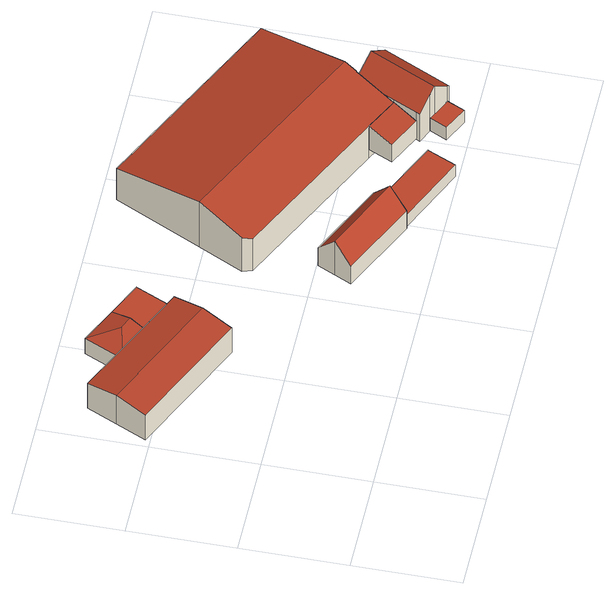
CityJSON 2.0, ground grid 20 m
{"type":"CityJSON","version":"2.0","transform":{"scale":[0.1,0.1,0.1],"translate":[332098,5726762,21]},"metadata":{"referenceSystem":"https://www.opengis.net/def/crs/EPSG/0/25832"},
"CityObjects":{
"building1":{"type":"Building","attributes":{"Geometrietyp2DReferenz":"3000","Gemeindeschluessel":"05170048","function":"31001_2720","roofType":"3100","measuredHeight":7.39},"address":[{"country":"Germany","locality":"Wesel","thoroughfareNumber":"50","thoroughfareName":"Rheinwardt"}],"geometry":[{"type":"Solid","lod":"2","boundaries":[[[[0,1,2,3]],[[4,5,1,0]],[[6,7,5,4]],[[8,9,7,6]],[[10,11,9,8]],[[12,13,11,10]],[[14,15,13,12]],[[3,2,15,14]],[[10,8,6,4,0,12]],[[3,14,12,0]],[[1,5,7,9,11,13,15,2]]]],"semantics":{"surfaces":[{"type":"WallSurface"},{"type":"RoofSurface"},{"type":"GroundSurface"}],"values":[[0,0,0,0,0,0,0,0,1,1,2]]}}]},
"building2":{"type":"Building","attributes":{"Geometrietyp2DReferenz":"3000","Gemeindeschluessel":"05170048","function":"51009_1610","roofType":"5000","measuredHeight":4.84},"geometry":[{"type":"Solid","lod":"2","boundaries":[[[[16,17,18,19]],[[20,21,17,16]],[[22,23,21,20]],[[19,18,23,22]],[[16,24,20]],[[22,25,19]],[[19,25,24,16]],[[20,24,25,22]],[[17,21,23,18]]]],"semantics":{"surfaces":[{"type":"WallSurface"},{"type":"RoofSurface"},{"type":"GroundSurface"}],"values":[[0,0,0,0,1,0,1,1,2]]}}]},
"building3":{"type":"Building","attributes":{"Geometrietyp2DReferenz":"3000","Gemeindeschluessel":"05170048","function":"31001_2720","roofType":"1000","measuredHeight":3.79},"address":[{"country":"Germany","locality":"Wesel","thoroughfareNumber":"50","thoroughfareName":"Rheinwardt"}],"geometry":[{"type":"Solid","lod":"2","boundaries":[[[[26,27,23,22]],[[28,29,27,26]],[[30,31,29,28]],[[19,18,31,30]],[[22,23,18,19]],[[30,28,26,22,19]],[[27,29,31,18,23]]]],"semantics":{"surfaces":[{"type":"WallSurface"},{"type":"RoofSurface"},{"type":"GroundSurface"}],"values":[[0,0,0,0,0,1,2]]}}]},
"building4":{"type":"Building","attributes":{"Geometrietyp2DReferenz":"3000","Gemeindeschluessel":"05170048","function":"31001_1210","roofType":"3100","measuredHeight":8.68},"address":[{"country":"Germany","locality":"Wesel","thoroughfareNumber":"50","thoroughfareName":"Rheinwardt"}],"geometry":[{"type":"Solid","lod":"2","boundaries":[[[[32,33,34,35]],[[36,37,33,32]],[[38,39,37,36]],[[40,41,39,38]],[[42,43,41,40]],[[44,45,43,42]],[[35,34,45,44]],[[36,32,35,38]],[[44,42,40,38,35]],[[33,37,39,41,43,45,34]]]],"semantics":{"surfaces":[{"type":"WallSurface"},{"type":"RoofSurface"},{"type":"GroundSurface"}],"values":[[0,0,0,0,0,0,0,1,1,2]]}}]},
"building5":{"type":"Building","attributes":{"Geometrietyp2DReferenz":"3000","Gemeindeschluessel":"05170048","function":"31001_2720","roofType":"1000","measuredHeight":3.09},"address":[{"country":"Germany","locality":"Wesel","thoroughfareNumber":"50","thoroughfareName":"Rheinwardt"}],"geometry":[{"type":"Solid","lod":"2","boundaries":[[[[46,47,48,49]],[[50,51,47,46]],[[52,53,51,50]],[[54,55,53,52]],[[49,48,55,54]],[[52,50,46,49,54]],[[47,51,53,55,48]]]],"semantics":{"surfaces":[{"type":"WallSurface"},{"type":"RoofSurface"},{"type":"GroundSurface"}],"values":[[0,0,0,0,0,1,2]]}}]},
"building6":{"type":"Building","attributes":{"Geometrietyp2DReferenz":"3000","Gemeindeschluessel":"05170048","function":"31001_2720","roofType":"3100","measuredHeight":11.59},"address":[{"country":"Germany","locality":"Wesel","thoroughfareNumber":"50","thoroughfareName":"Rheinwardt"}],"geometry":[{"type":"Solid","lod":"2","boundaries":[[[[56,57,58,59]],[[60,61,57,56]],[[62,63,61,60]],[[64,65,63,62]],[[66,67,65,64]],[[68,69,67,66]],[[70,71,69,68]],[[72,73,71,70]],[[74,75,73,72]],[[76,77,75,74]],[[59,58,77,76]],[[56,59,76,74,72,70,68,60]],[[66,64,62,60,68]],[[57,61,63,65,67,69,71,73,75,77,58]]]],"semantics":{"surfaces":[{"type":"WallSurface"},{"type":"RoofSurface"},{"type":"GroundSurface"}],"values":[[0,0,0,0,0,0,0,0,0,0,0,1,1,2]]}}]},
"building7":{"type":"Building","attributes":{"Geometrietyp2DReferenz":"3000","Gemeindeschluessel":"05170048","function":"31001_1210","roofType":"2100","measuredHeight":6.05},"address":[{"country":"Germany","locality":"Wesel","thoroughfareNumber":"50","thoroughfareName":"Rheinwardt"}],"geometry":[{"type":"Solid","lod":"2","boundaries":[[[[78,79,80,81]],[[82,83,79,78]],[[84,85,83,82]],[[81,80,85,84]],[[82,78,81,84]],[[79,83,85,80]]]],"semantics":{"surfaces":[{"type":"WallSurface"},{"type":"RoofSurface"},{"type":"GroundSurface"}],"values":[[0,0,0,0,1,2]]}}]},
"building8":{"type":"Building","attributes":{"Geometrietyp2DReferenz":"3000","Gemeindeschluessel":"05170048","function":"31001_1210","roofType":"1000","measuredHeight":3.17},"address":[{"country":"Germany","locality":"Wesel","thoroughfareNumber":"50","thoroughfareName":"Rheinwardt"}],"geometry":[{"type":"Solid","lod":"2","boundaries":[[[[86,87,88,89]],[[90,91,87,86]],[[92,93,91,90]],[[89,88,93,92]],[[90,86,89,92]],[[87,91,93,88]]]],"semantics":{"surfaces":[{"type":"WallSurface"},{"type":"RoofSurface"},{"type":"GroundSurface"}],"values":[[0,0,0,0,1,2]]}}]},
"building9":{"type":"Building","attributes":{"name":"Gut Rheinische Ward","Geometrietyp2DReferenz":"3000","Gemeindeschluessel":"05170048","function":"31001_1210","roofType":"3100","measuredHeight":10.47},"address":[{"country":"Germany","locality":"Wesel","thoroughfareNumber":"50","thoroughfareName":"Rheinwardt"}],"geometry":[{"type":"Solid","lod":"2","boundaries":[[[[94,95,96,97]],[[98,99,95,94]],[[100,101,99,98]],[[102,103,101,100]],[[104,105,103,102]],[[106,107,105,104]],[[108,109,107,106]],[[110,111,109,108]],[[112,113,111,110]],[[114,115,113,112]],[[97,96,115,114]],[[106,104,102,100,98,94,97,108]],[[114,112,110,108,97]],[[95,99,101,103,105,107,109,111,113,115,96]]]],"semantics":{"surfaces":[{"type":"WallSurface"},{"type":"RoofSurface"},{"type":"GroundSurface"}],"values":[[0,0,0,0,0,0,0,0,0,0,0,1,1,2]]}}]}
},
"vertices":[
[31,464,90],[31,464,16],[5,407,16],[5,407,79],[58,521,79],[58,521,16],[221,445,79],[221,445,16],[287,415,79],[287,415,16],[288,415,79],[288,415,16],[262,358,90],[262,358,16],[236,301,79],[236,301,16],
[150,478,52],[150,478,14],[221,445,14],[221,445,52],[184,551,52],[184,551,14],[255,518,52],[255,518,14],[213,493,62],[238,482,62],
[321,488,52],[321,488,14],[319,485,52],[319,485,14],[287,415,52],[287,415,14],
[582,63,61],[582,63,16],[597,96,16],[597,96,103],[435,131,61],[435,131,16],[450,163,103],[450,163,16],[466,196,61],[466,196,16],[612,128,61],[612,128,16],[607,118,74],[607,118,16],
[738,58,51],[738,58,21],[607,118,21],[607,118,51],[738,57,51],[738,57,21],[714,4,51],[714,4,21],[582,63,51],[582,63,21],
[437,325,89],[437,325,3],[443,307,3],[443,307,85],[478,409,119],[478,409,3],[557,573,84],[557,573,3],[595,554,84],[595,554,3],[931,394,82],[931,394,3],[852,229,119],[852,229,3],[841,206,111],[841,206,3],[840,206,111],[840,206,3],[805,132,84],[805,132,3],[742,163,84],[742,163,3],
[742,163,86],[742,163,25],[721,118,25],[721,118,70],[805,132,86],[805,132,25],[784,88,70],[784,88,25],
[838,14,56],[838,14,24],[853,47,24],[853,47,56],[792,36,56],[792,36,24],[808,69,56],[808,69,24],
[808,69,116],[808,69,22],[819,63,22],[819,63,127],[781,81,92],[781,81,22],[784,88,92],[784,88,22],[805,132,92],[805,132,22],[840,206,92],[840,206,22],[841,206,93],[841,206,22],[878,188,127],[878,188,22],[917,171,92],[917,171,22],[857,45,92],[857,45,22],[853,47,96],[853,47,22]
]}
